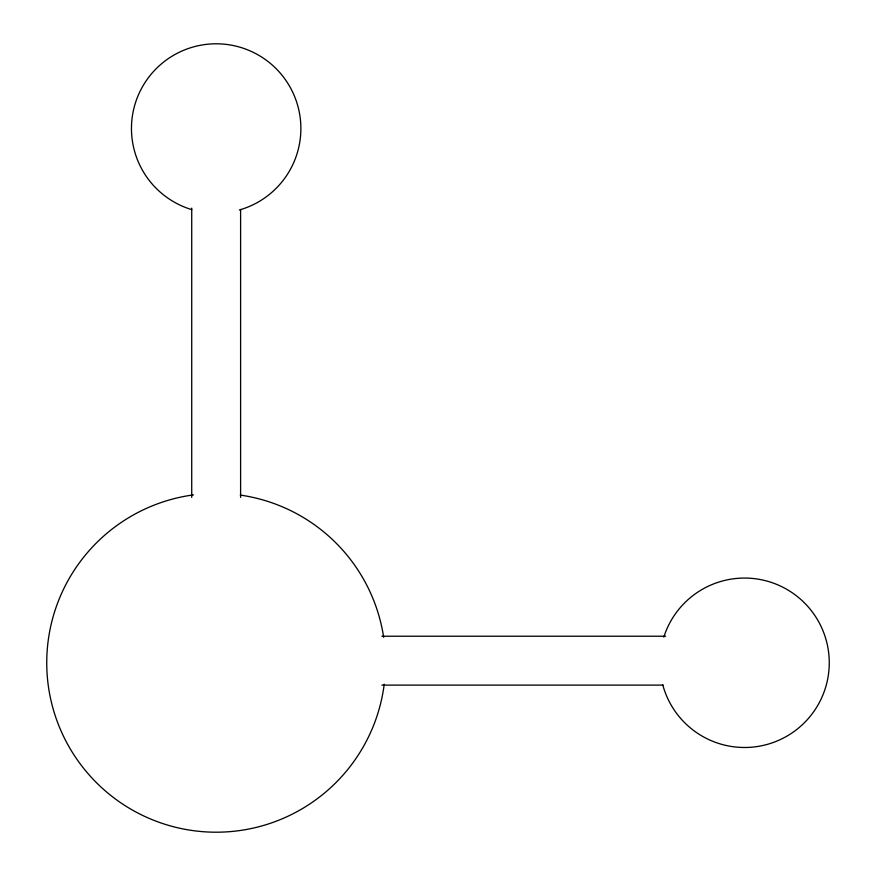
<?xml version="1.0" encoding="UTF-8"?>
<svg xmlns="http://www.w3.org/2000/svg" width="876" height="876" viewBox="0 0 876 876"><rect width="100%" height="100%" fill="white"/><g stroke="black" fill="none" stroke-linecap="round" stroke-linejoin="round"><path stroke-width="1.31" d="M381.881 636.228L665.683 636.228M381.881 685.109L662.957 685.109M240.604 209.484L240.604 497.382M191.724 208.116L191.724 497.382M191.756 209.627A84.709 84.709 0 0 1 147.529 78.873A84.709 84.709 0 0 1 285.565 79.924A84.709 84.709 0 0 1 239.334 209.988M384.225 684.222A169.418 169.418 0 0 1 209.452 832.069A169.418 169.418 0 0 1 46.932 670.841A169.418 169.418 0 0 1 193.388 494.896M240.287 495.082A169.418 169.418 0 0 1 383.666 637.312M663.811 637.115A84.709 84.709 0 0 1 795.233 594.903A84.709 84.709 0 0 1 792.068 732.905A84.709 84.709 0 0 1 662.716 684.703"/></g></svg>
